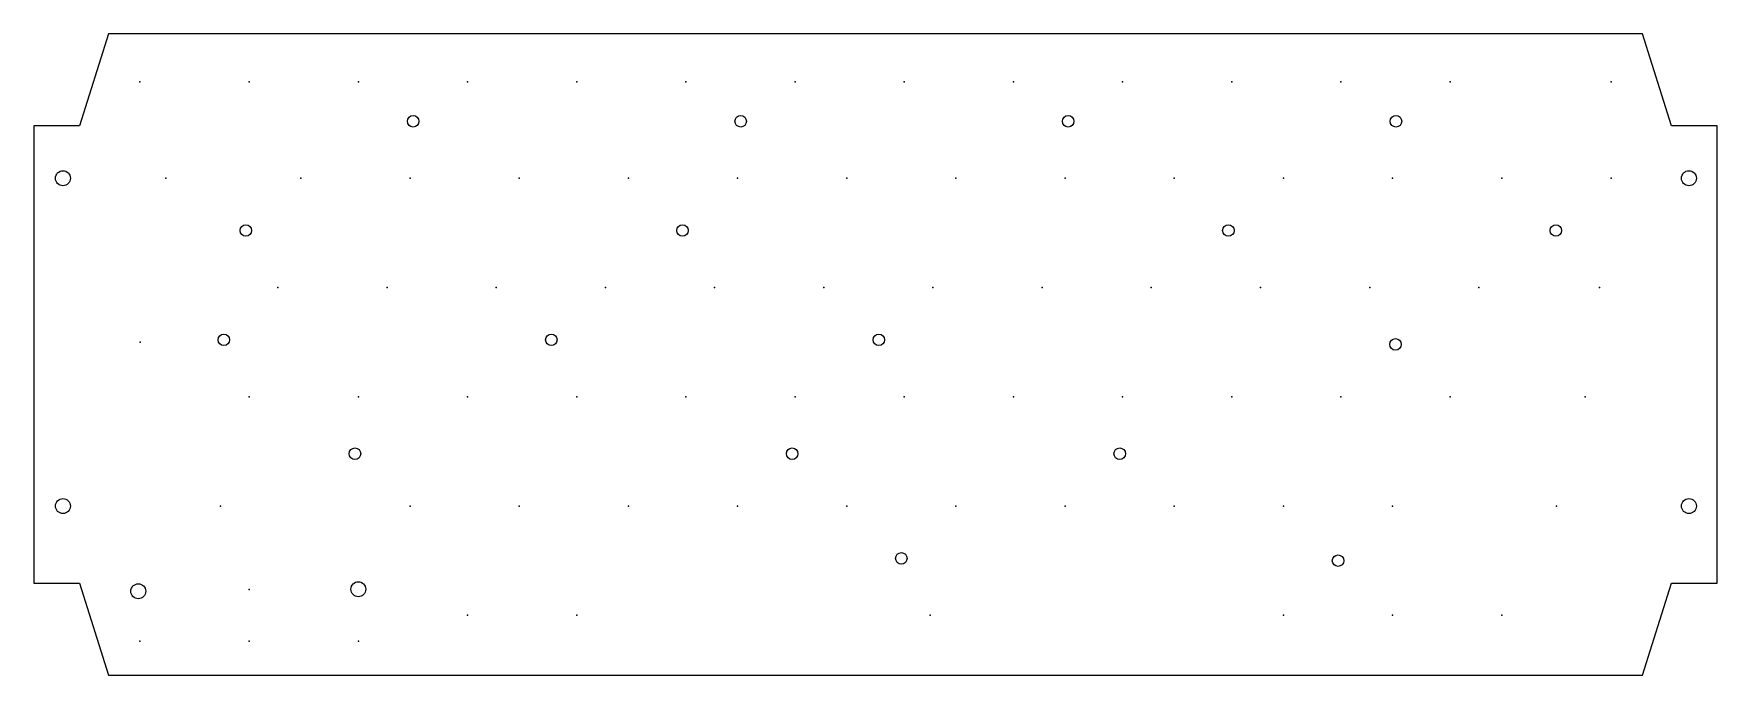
# Paper-space layout '_Front' of a CAD drawing. Header units: millimetres. Extents: x -146 to 146, y -56 to 56.
import ezdxf

# ---------------------------------------------------------------- set-up
doc = ezdxf.new("R2010")
doc.units = ezdxf.units.MM
doc.header["$PDSIZE"] = -1

psp = doc.layouts.new('_Front')

# ---------------------------------------------------------------- linework, layer by layer
at = {"color": 7, "linetype": 'Continuous'}
for p, q in [((-133.5, 55.78), (-138.5, 39.78)), ((133.5, 55.78), (-133.5, 55.78)), ((138.5, 39.78), (133.5, 55.78)), ((-138.5, 39.78), (-146.5, 39.78)), ((-146.5, 39.78), (-146.5, -39.78)), ((146.5, 39.78), (138.5, 39.78)), ((146.5, -39.78), (146.5, 39.78)), ((-146.5, -39.78), (-138.5, -39.78)), ((-138.5, -39.78), (-133.5, -55.78)), ((133.5, -55.78), (138.5, -39.78)), ((138.5, -39.78), (146.5, -39.78)), ((-133.5, -55.78), (133.5, -55.78))]:
    psp.add_line(p, q, dxfattribs=at)
for centre, radius in [((-80.46, 40.55), 1), ((-23.46, 40.55), 1), ((33.54, 40.55), 1), ((90.57, 40.55), 1), ((-141.41, 30.65), 1.3), ((141.55, 30.65), 1.3), ((-109.59, 21.55), 1), ((-33.59, 21.55), 1), ((61.41, 21.55), 1), ((118.41, 21.55), 1), ((-113.41, 2.56), 1), ((-56.41, 2.56), 1), ((0.59, 2.56), 1), ((90.5, 1.76), 1), ((-90.59, -17.25), 1), ((-14.5, -17.25), 1), ((42.5, -17.25), 1), ((-141.41, -26.35), 1.3), ((141.55, -26.35), 1.3), ((4.5, -35.45), 1), ((80.5, -35.85), 1), ((-128.3, -41.16), 1.3), ((-90, -40.81), 1.3)]:
    psp.add_circle(centre, radius, dxfattribs=at)
for p in [(-128, 47.4), (-109, 47.4), (-90, 47.4), (-71, 47.4), (-52, 47.4), (-33, 47.4), (-14, 47.4), (5, 47.4), (24, 47.4), (43, 47.4), (62, 47.4), (81, 47.4), (100, 47.4), (128, 47.4), (-123.5, 30.65), (-100, 30.65), (-81, 30.65), (-62, 30.65), (-43, 30.65), (-24, 30.65), (-5, 30.65), (14, 30.65), (33, 30.65), (52, 30.65), (71, 30.65), (90, 30.65), (109, 30.65), (128, 30.65), (-104, 11.65), (-85, 11.65), (-66, 11.65), (-47, 11.65), (-28, 11.65), (-9, 11.65), (10, 11.65), (29, 11.65), (48, 11.65), (67, 11.65), (86, 11.65), (105, 11.65), (126, 11.65), (-127.95, 2.15), (-109, -7.35), (-90, -7.35), (-71, -7.35), (-52, -7.35), (-33, -7.35), (-14, -7.35), (5, -7.35), (24, -7.35), (43, -7.35), (62, -7.35), (81, -7.35), (100, -7.35), (123.5, -7.35), (-114, -26.35), (-81, -26.35), (-62, -26.35), (-43, -26.35), (-24, -26.35), (-5, -26.35), (14, -26.35), (33, -26.35), (52, -26.35), (71, -26.35), (90, -26.35), (118.5, -26.35), (-109, -40.85), (-71, -45.35), (-52, -45.35), (9.5, -45.35), (71, -45.35), (90, -45.35), (109, -45.35), (-128, -49.85), (-109, -49.85), (-90, -49.83)]:
    psp.add_point(p, dxfattribs=at)

doc.saveas('drawing.dxf')
